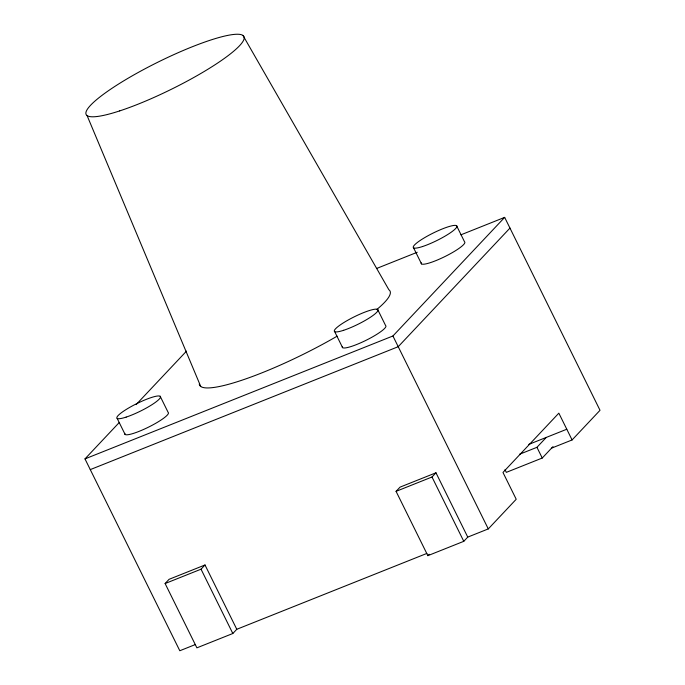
<?xml version="1.0" encoding="UTF-8"?>
<svg xmlns="http://www.w3.org/2000/svg" width="685" height="685" viewBox="0 0 685 685"><rect width="100%" height="100%" fill="white"/><g stroke="black" fill="none" stroke-linecap="round" stroke-linejoin="round"><path stroke-width="1.03" d="M195.448 644.508L179.804 650.75L84.983 458.89L119.301 422.448M136.101 404.621L186.491 351.131M84.983 458.89L392.925 335.984L504.665 217.368L600.017 410.298L572.086 439.95L551.553 448.144M165.111 583.534L169.075 579.313L205.003 564.979L236.787 629.292L232.823 633.505L196.895 647.847L165.111 583.534L201.039 569.192L205.003 564.979M509.965 228.088L398.225 346.696L90.274 469.61M396.067 491.351L400.04 487.138L435.968 472.796L467.752 537.108L463.779 541.321L427.851 555.663L396.067 491.351L431.995 477.008L435.968 472.796M427.851 555.663L429.178 554.259M519.47 454.292L536.946 447.314L546.262 437.432M504.991 469.696L506.318 472.367L542.246 458.034L552.992 446.629M467.752 537.108L488.285 528.914L516.216 499.262L502.97 472.462L558.84 413.158L572.086 439.95M376.519 268.511L417.251 252.26M460.954 234.809L504.665 217.368M528.777 444.402L566.786 429.238M236.787 629.292L426.875 553.42M242.987 35.466L388.9 289.781A106.201 18.255 -26.3 0 1 376.759 309.551M456.578 225.716L464.524 241.788A24.275 4.17 -26.3 0 1 444 257.012A24.275 4.17 -26.3 0 1 421.266 262.8M536.946 447.314L542.246 458.034M413.569 247.816L421.515 263.888M392.925 335.984L488.285 528.914M377.666 309.483L385.612 325.563A24.275 4.17 -26.3 0 1 365.079 340.779A24.275 4.17 -26.3 0 1 342.354 346.576M431.995 477.008L463.779 541.321M334.657 331.583L342.603 347.663M160.179 396.281L168.125 412.361A24.275 4.17 -26.3 0 1 147.6 427.586A24.275 4.17 -26.3 0 1 124.867 433.374M201.039 569.192L232.823 633.505M117.169 418.381L125.115 434.461M87.081 115.577L200.739 386.468M337.148 336.164A106.201 18.255 -26.3 0 1 199.292 383.985M422.568 246.523A24.275 4.17 -26.3 0 0 456.835 226.803A24.275 4.17 -26.3 0 0 425.83 236.967A24.275 4.17 -26.3 0 0 422.568 246.523M126.168 417.096A24.275 4.17 -26.3 0 0 160.436 397.377A24.275 4.17 -26.3 0 0 129.431 407.541A24.275 4.17 -26.3 0 0 126.168 417.096M343.656 330.29A24.275 4.17 -26.3 0 0 377.923 310.57A24.275 4.17 -26.3 0 0 346.91 320.734A24.275 4.17 -26.3 0 0 343.656 330.29M119.687 110.901A87.997 15.13 -26.3 0 0 243.911 39.413A87.997 15.13 -26.3 0 0 131.503 76.258A87.997 15.13 -26.3 0 0 119.687 110.901"/></g></svg>
